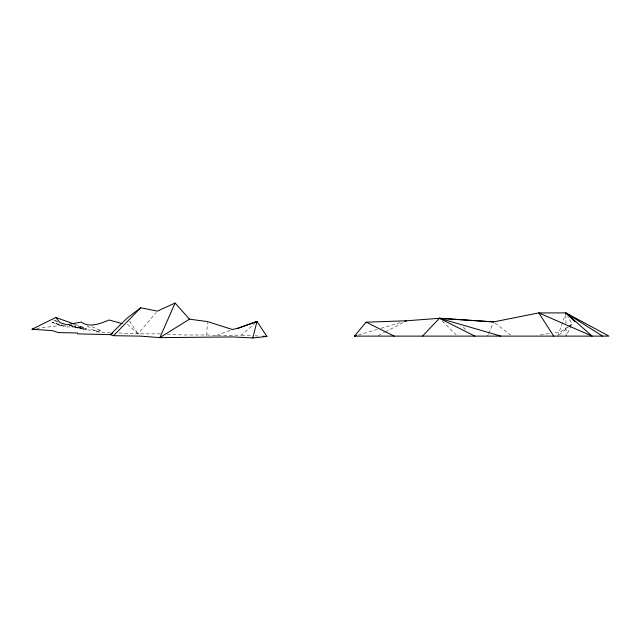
<?xml version="1.0" encoding="UTF-8"?>
<svg xmlns="http://www.w3.org/2000/svg" width="641" height="641" viewBox="0 0 641 641"><rect width="100%" height="100%" fill="white"/><g stroke="black" fill="none" stroke-linecap="round" stroke-linejoin="round"><path stroke-width="0.48" stroke-dasharray="3.21 2.4" d="M167.221 334.137L182.845 334.979L206.779 334.979L207.307 322.519M557.742 336.116L565.53 313.834M487.529 336.116L488.29 334.346M488.674 333.456L493.241 322.792M118.954 332.959L138.015 333.873L156.067 312.632M206.779 334.979L216.522 335.459L241.561 335.091L254.789 323.425M559.248 334.834L568.271 327.15M569.024 326.509L572.028 323.945L567.798 316.374M567.958 326.766L560.627 331.846L553.856 332.879M568.775 326.205L572.028 323.945L566.083 336.116L565.987 326.445M378.238 335.652L384.44 332.407M385.321 331.942L403.902 322.183M216.522 335.459L230.512 330.203M358.239 335.003L377.188 329.426M380.978 328.312L401.819 322.183M87.016 325.892L96.214 331.894L100.861 330.724L90.117 326.005M36.553 328.408L60.903 325.444L64.565 325.82M540.323 334.939L549.994 333.472M69.404 325.324L77.93 327.984L83.434 327.255L74.685 325.235M127.367 324.25L138.015 333.873L160.394 333.873M64.525 325.652L52.097 322.335L65.486 326.878L83.434 327.255M77.93 327.984L86.182 328.36L86.182 329.851L100.861 330.724M241.561 335.091L251.312 335.612M255.214 335.82L258.139 335.972M96.214 331.894L110.164 332.631M58.155 321.421L53.291 320.3L58.027 321.774M69.773 325.556L86.182 329.851L69.997 325.187M69.38 325.227L86.182 329.851M52.097 322.335L60.903 325.444M75.149 324.402L86.182 328.36M495.156 323.088L510.524 334.939M442.218 321.029L456.12 334.746M463.483 327.198L465.887 330.171M129.514 321.085L138.015 333.873M565.875 314.843L565.979 325.484M65.486 325.908L65.486 326.878"/><path stroke-width="0.96" d="M189.48 319.17L175.089 303.033L159.841 337.631L232.955 336.934L252.77 337.967L256.993 321.478L237.923 328.256L232.379 329.498L207.355 321.566L189.48 319.17L159.841 337.631L140.82 336.132L113.569 335.692L110.316 334.634L77.561 333.881L77.561 332.975L58.187 332.559L52.57 330.668L32.05 329.242L55.847 317.479L74.236 324.074M565.939 312.904L538.769 312.904L493.626 321.902L439.117 318.305M575.057 321.782L565.859 312.904L608.95 336.116L354.449 336.116L366.107 322.183L406.562 320.788L439.966 318.257L493.626 321.902M422.507 336.116L439.438 318.281L500.829 336.116M113.569 335.692L140.675 307.776L157.357 311.117L175.089 303.033M140.675 307.776L127.391 317.888L110.316 334.634L112.872 333.08M237.923 328.256L256.993 321.478L266.92 336.437L252.77 337.967M354.449 336.116L356.34 335.564M404.663 321.341L406.562 320.788M32.05 329.242L33.853 328.905M263.018 336.229L266.92 336.437M122.191 323.641L109.098 320.003C100.437 323.513 89.796 328.136 81.159 322.07L66.88 324.795L60.046 322.655L55.847 317.479M366.107 322.183L394.199 336.116M439.438 318.281L474.861 336.116M602.54 336.116L565.859 312.904L592.164 336.116L538.769 312.904L553.728 336.116"/></g></svg>
